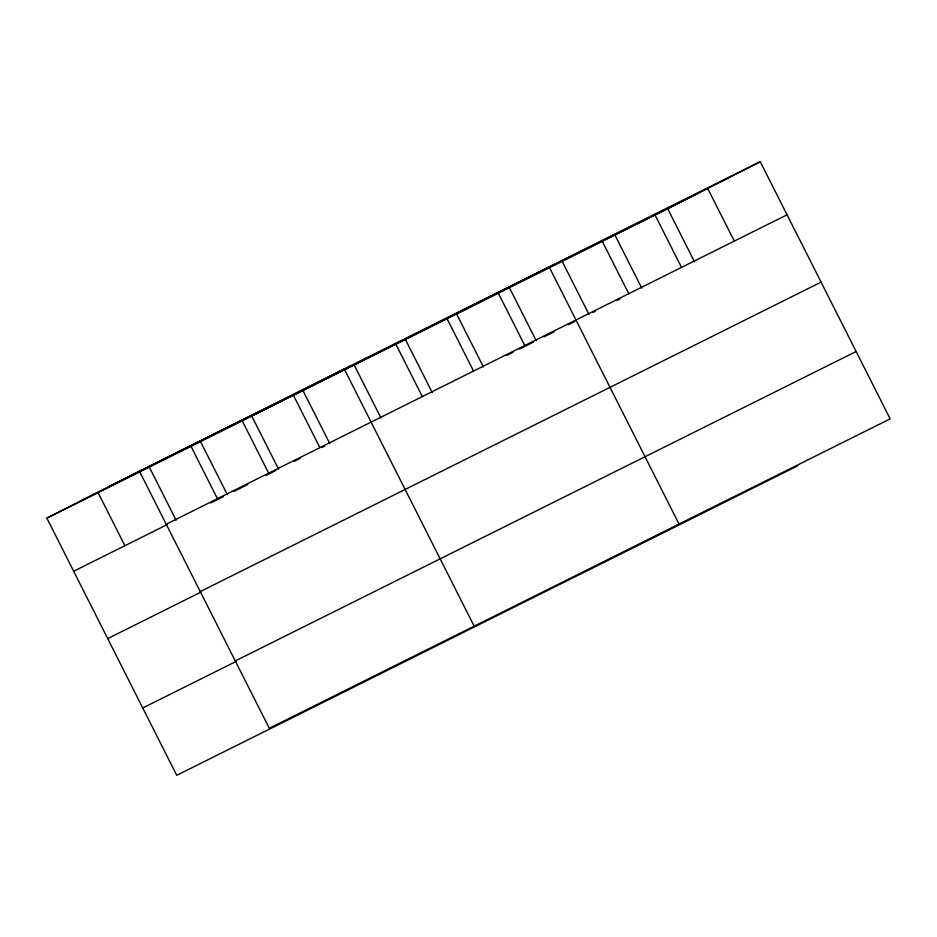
<?xml version="1.0" encoding="UTF-8"?>
<svg xmlns="http://www.w3.org/2000/svg" width="937" height="937" viewBox="0 0 937 937"><rect width="100%" height="100%" fill="white"/><g stroke="black" fill="none" stroke-linecap="round" stroke-linejoin="round"><path stroke-width="1.41" d="M797.598 465.865L176.753 775.309L46.85 518.138L139.402 471.135L760.247 161.691L890.15 418.862L269.306 728.295L139.402 471.135M46.85 518.138L667.694 208.705L760.247 161.691M108.856 486.643L729.712 177.21M77.396 502.63L698.241 193.198M166.224 524.228L787.068 214.796M73.672 571.242L167.149 524.65M210.684 502.958L223.486 496.575M233.735 491.468L247.825 484.441M265.745 475.516L275.993 470.409M293.913 461.472L300.32 458.275M322.094 447.429L324.647 446.153M506.601 355.463L513.043 352.265M519.473 349.056L533.633 341.993M543.928 336.863L554.224 331.733M568.384 324.67L574.814 321.461M592.84 312.489L595.417 311.201M617.296 300.297L619.872 299.008M200.237 591.575L821.081 282.131M107.685 638.589L201.162 591.997M235.281 660.948L856.137 351.516M142.74 707.962L236.218 661.381M707.47 187.997L734.303 241.09M667.694 208.705L694.528 261.81M654.705 214.304L681.527 267.396M614.93 235.011L641.751 288.104M601.929 240.598L628.75 293.703M562.153 261.306L588.975 314.41M679.056 524.064L549.164 266.904L456.612 313.918L483.433 367.011M509.388 287.612L536.21 340.717M497.934 292.426L524.767 345.53M446.715 317.959L473.536 371.064M405.393 339.44L432.215 392.544M395.496 343.492L422.318 396.585M354.174 364.973L380.996 418.066M474.181 626.174L344.277 369.014L251.725 416.028L278.558 469.132M302.956 390.495L329.777 443.599M293.058 394.547L319.88 447.64M241.84 420.069L268.661 473.173M200.506 441.561L227.328 494.654M190.621 445.602L217.443 498.707M149.288 467.083L176.109 520.187M98.069 492.616L124.89 545.709"/></g></svg>
